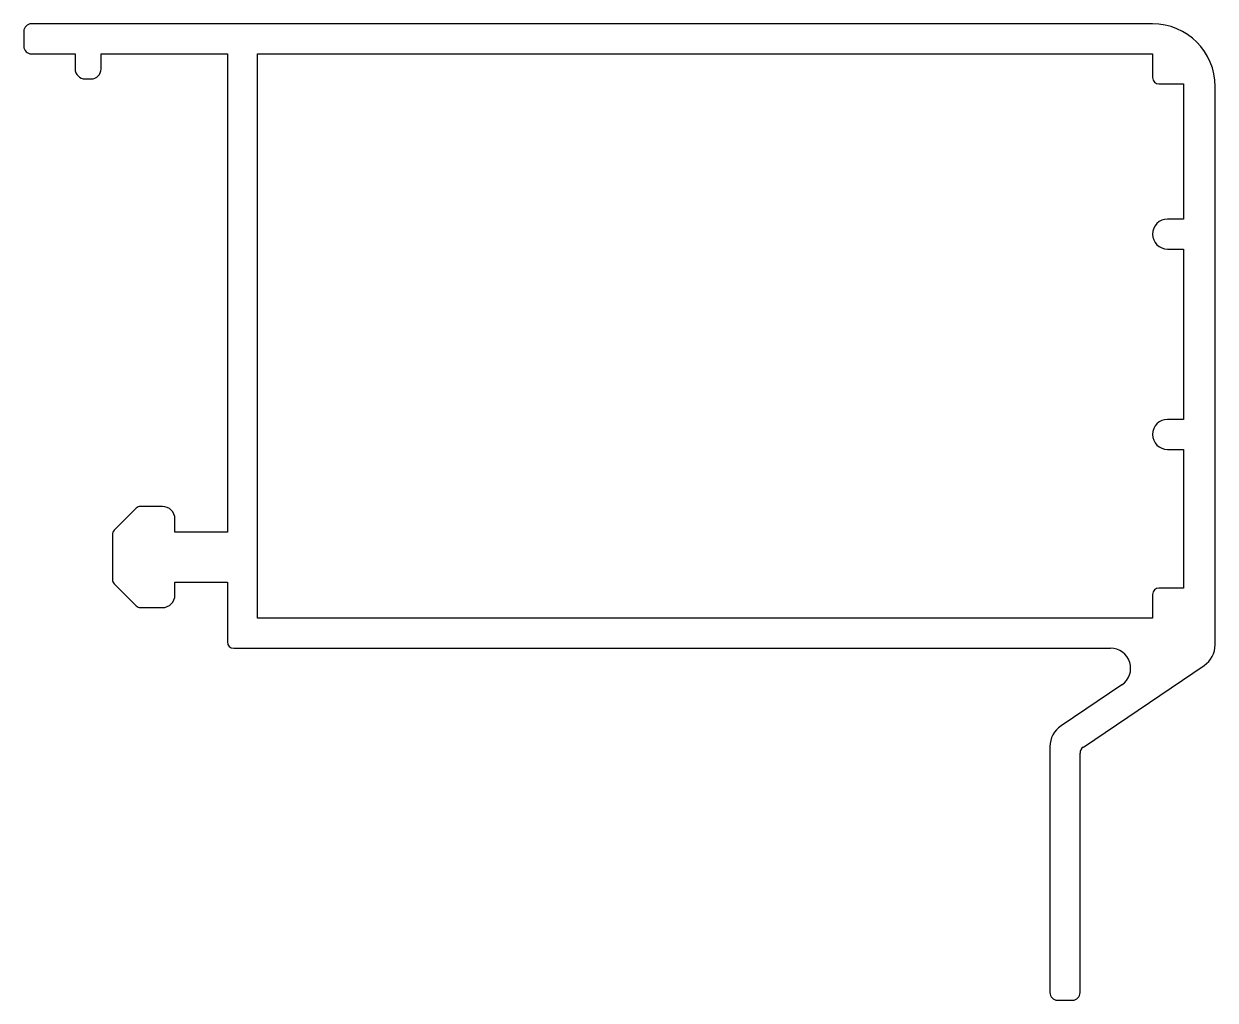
# Model space of a CAD drawing. Extents: x 0.1 to 47.7, y 0.2 to 39.2.
import ezdxf

# ---------------------------------------------------------------- set-up
doc = ezdxf.new("R2010")
doc.units = 0
doc.layers.get('0').update_dxf_attribs({"linetype": 'CONTINUOUS'})

msp = doc.modelspace()

# ---------------------------------------------------------------- linework, layer by layer
for p, q in [((45.249, 39.184), (0.449, 39.184)), ((0.149, 38.884), (0.149, 38.284)), ((0.449, 37.984), (2.199, 37.984)), ((2.199, 37.984), (2.199, 37.384)), ((3.237, 37.384), (3.237, 37.984)), ((3.237, 37.984), (8.287, 37.984)), ((8.287, 37.984), (8.287, 18.885)), ((9.487, 15.444), (9.487, 37.984)), ((9.487, 37.984), (45.249, 37.984)), ((45.249, 37.984), (45.249, 37.034)), ((2.599, 36.984), (2.837, 36.984)), ((45.499, 36.784), (46.487, 36.784)), ((46.487, 36.784), (46.487, 31.384)), ((47.749, 14.38), (47.749, 36.684)), ((46.487, 31.384), (45.849, 31.384)), ((45.849, 30.184), (46.487, 30.184)), ((46.487, 30.184), (46.487, 23.384)), ((46.487, 23.384), (45.849, 23.384)), ((45.849, 22.184), (46.487, 22.184)), ((46.487, 22.184), (46.487, 16.644)), ((4.633, 19.832), (3.76, 18.958)), ((5.687, 19.905), (4.81, 19.905)), ((6.187, 18.885), (6.187, 19.405)), ((3.687, 18.781), (3.687, 16.988)), ((8.287, 18.885), (6.187, 18.885)), ((3.76, 16.812), (4.633, 15.938)), ((6.187, 16.365), (6.187, 16.885)), ((6.187, 16.885), (8.287, 16.885)), ((8.287, 16.885), (8.287, 14.494)), ((45.249, 16.394), (45.249, 15.444)), ((46.487, 16.644), (45.499, 16.644)), ((4.81, 15.865), (5.687, 15.865)), ((45.249, 15.444), (9.487, 15.444)), ((8.537, 14.244), (43.573, 14.244)), ((42.482, 10.295), (47.308, 13.551)), ((44.021, 12.781), (41.59, 11.141)), ((41.149, 10.312), (41.149, 0.484)), ((42.349, 0.484), (42.349, 10.046)), ((41.449, 0.184), (42.049, 0.184))]:
    msp.add_line(p, q)
for centre, radius, start, end in [((0.449, 38.884), 0.3, 90, 180), ((45.249, 36.684), 2.5, 0, 90), ((0.449, 38.284), 0.3, 180, 270), ((2.599, 37.384), 0.4, 180, 270), ((2.837, 37.384), 0.4, 270, 360), ((45.499, 37.034), 0.25, 180, 270), ((45.849, 30.784), 0.6, 90, 270), ((45.849, 22.784), 0.6, 90, 270), ((4.81, 19.655), 0.25, 90, 135), ((5.687, 19.405), 0.5, 0, 90), ((3.937, 18.781), 0.25, 135, 180), ((3.937, 16.988), 0.25, 180, 225), ((5.687, 16.365), 0.5, 270, 0), ((45.499, 16.394), 0.25, 90, 180), ((4.81, 16.115), 0.25, 225, 270), ((8.537, 14.494), 0.25, 180, 270), ((46.749, 14.38), 1, 304, 360), ((43.573, 13.444), 0.8, 304, 90), ((42.149, 10.312), 1, 124, 180), ((42.649, 10.046), 0.3, 124, 180), ((41.449, 0.484), 0.3, 180, 270), ((42.049, 0.484), 0.3, 270, 0)]:
    msp.add_arc(centre, radius, start, end)

doc.saveas('drawing.dxf')
